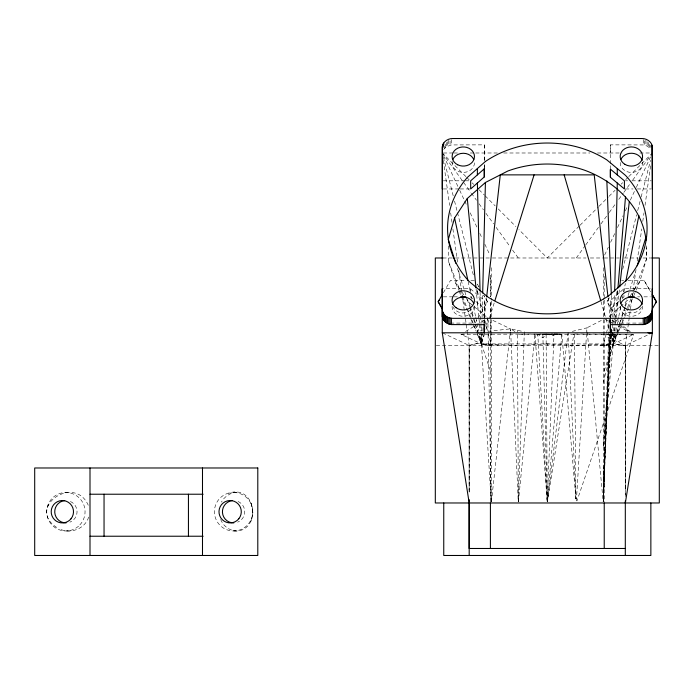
<?xml version="1.0" encoding="UTF-8"?>
<svg xmlns="http://www.w3.org/2000/svg" width="694" height="694" viewBox="0 0 694 694"><rect width="100%" height="100%" fill="white"/><g stroke="black" fill="none" stroke-linecap="round" stroke-linejoin="round"><path stroke-width="0.52" stroke-dasharray="3.47 2.6" d="M484.265 323.604L484.265 317.262M484.265 316.212L484.265 300.363L470.237 288.704L443.345 288.704M484.282 168.798L484.291 164.634M484.291 160.47L484.291 144.855L451.421 144.933L446.398 146.712L443.7 149.349M484.265 323.291L484.265 300.363M484.291 167.566L484.291 164.443M484.291 160.279L484.291 144.855M610.356 323.621L610.364 300.719L623.975 288.704L650.261 288.704M610.382 169.154L610.382 164.617M610.382 163.871L610.382 144.855L643.251 144.933L647.129 146.061L650.209 148.369L650.209 145.202M481.723 332.001L481.428 343.92L491.213 501.892L488.073 332.044M481.749 330.917L481.914 324.41M481.94 323.335L482.634 295.158M611.353 334.144L603.277 447.404L613.296 343.946L613.609 332.07M613.635 330.995L613.8 324.514M613.826 323.439L614.606 293.206M609.141 319.63L603.312 501.901L610.382 333.562L603.277 491.543M524.326 331.801L518.331 501.892L517.472 330.318M609.358 334.109L603.32 501.892L609.835 334.369M609.748 323.283L610.017 315.709M542.847 334.308L547.245 501.901L553.977 334.308L633.683 334.317L576.957 500.929M610.26 323.56L610.425 319.24L616.688 323.3M547.28 345.482L547.366 343.929L576.263 345.482L613.296 343.946L633.683 334.317L572.567 333.988M611.414 334.152L603.277 480.118L610.321 333.545L613.296 343.946L603.277 382.316M611.475 333.077L611.657 329.832L613.296 343.946L603.277 373.415M576.393 500.86L586.499 334.326M586.56 333.241L586.89 327.837L603.346 319.413M611.431 333.068L611.657 329.832M599.954 345.482L613.296 343.946L614.285 332.105M614.372 331.029L617.764 290.109M547.366 501.901L561.845 333.935M518.401 501.901L534.97 334.308L559.373 333.988M482.746 332.07L481.428 343.92L491.283 373.415M482.868 330.995L483.232 327.768M483.709 323.456L486.598 297.613M491.404 501.901L510.203 332.053M510.316 330.977L510.558 328.835L490.658 319.335M464.217 333.97L460.99 334.326L481.428 343.92L613.296 343.946L614.632 332.105M614.754 331.029L615.483 324.566M615.604 323.491L619.595 287.949M568.134 332.4L547.41 501.901L573.86 334.092M636.016 269.558L625.355 345.482L625.303 496.505M637.213 260.996L641.724 228.916M642.774 221.429L643.98 212.876M645.03 205.389L650.582 165.823M611.961 332.105L613.296 343.946L615.63 332.279M615.838 331.22L618.588 317.418M618.796 316.36L620.705 306.809M622.397 298.325L622.822 296.199M623.663 291.957L625.355 283.464M483.978 333.545L481.428 343.92L491.283 345.482L484.091 317.236M485.765 326.275L487.813 317.982L478.565 323.612M606.174 334.126L603.277 345.482L616.836 344.337L625.355 345.482L651.397 333.25M606.443 333.085L609.913 319.474M610.182 318.425L617.391 290.153M622.735 269.211L636.624 214.767M637.699 210.577L640.102 201.156M641.169 196.966L650.521 160.323M220.701 519.494C222.722 524.95 227.701 529.392 233.453 530.502L233.583 530.979C261.95 533.356 257.353 483.614 228.621 493.13A19.25 19.172 -90 0 0 220.024 525.341A19.25 19.172 -90 0 0 252.104 516.709L252.755 511.73L250.907 502.1M633.778 295.687L640.05 280.914L646.409 259.296L646.4 244.583M612.828 332.07L613.296 343.946L619.274 324.41M619.595 323.378L621.477 317.21M621.789 316.186L623.68 310.01M624.938 305.898L626.829 299.73M628.087 295.618L629.658 290.474M629.97 289.45L635.322 271.961M484.638 333.606L481.428 343.92L501.719 345.482M485.921 329.485L494.596 301.656M250.907 521.35L252.408 516.709L252.92 511.73L252.104 506.741A19.25 19.172 -90 0 0 233.583 492.48C228.595 494.293 223.962 497.268 221.421 502.1M618.319 332.131L613.296 343.946L621.807 317.609M622.136 316.594L625.086 307.477M625.407 306.47L627.376 300.389L621.156 305.881M613.296 343.946L627.098 308.674M627.489 307.668L631.826 296.581M632.217 295.575L634.186 290.534M634.585 289.528L646.409 259.296L646.201 247.619M88.659 517.065C86.733 523.623 80.972 528.576 74.449 530.242A48.771 33.026 -90 0 1 58.721 528.689M618.736 331.142L621.659 324.254M622.076 323.265L624.583 317.358M624.999 316.369L628.348 308.492M628.764 307.503L633.362 296.676M88.268 505.249C74.249 473.343 23.813 508.737 58.721 528.689M604.656 255.045L608.326 247.194M610.625 242.284L615.214 232.473M617.504 227.563L623.012 215.791M625.311 210.889L627.142 206.959M630.36 200.089L635.869 188.317M636.329 187.337L650.556 156.913M47.227 507.323L49.56 502.63M460.99 334.326L552.398 334.005M443.379 292.747L450.519 280.385L466.021 280.385M607.085 301.734L609.766 297.093L607.103 301.734L619.412 323.083L644.067 323.083M552.606 333.927L550.281 334.204M630.256 295.965L633.709 290.656M634.29 289.762L640.05 280.914M576.263 257.986L585.146 245.737M585.779 244.861L598.471 227.363M601.004 223.858L608.621 213.362M609.254 212.485L616.229 202.865M618.77 199.36L623.212 193.236M623.845 192.359L630.187 183.615M632.72 180.11L650.486 155.612M549.561 334.23L546.109 334.308L542.942 337.883L538.266 334.308L535.169 337.058M579.264 226.027L547.28 257.986L518.921 229.627M580.028 225.272L598.306 207.012M599.069 206.248L608.213 197.122M608.976 196.359L615.066 190.269M621.156 184.188L622.683 182.661M625.728 179.616L628.018 177.334M628.773 176.58L652.386 152.992L637.231 152.992M618.762 301.448L610.364 308.856L610.364 300.719M622.483 298.16L623.975 296.841L623.975 292.773M609.245 316.395L620.375 306.566M465.613 331.506L473.941 326.432M491.283 345.482L477.446 343.409L469.205 345.482L443.232 333.25M477.446 343.409L469.196 345.482L469.144 492.332L469.118 345.482M572.29 331.385L586.89 327.837L587.193 331.055M574.406 334.118L575.916 498.908L561.845 334.308L552.502 334.109L560.275 333.996M236.637 492.48L228.621 493.13M487.925 331.342L510.558 328.835L522.365 331.376M556.527 334.04L559.451 334.057M554.688 334.213L550.776 334.17M554.072 334.04L554.853 333.97M542.075 334.213L548.295 334.135M547.366 343.929L518.288 345.482L481.428 343.92L476.379 331.992M519.346 334.317L547.462 333.996M547.271 501.892L546.109 334.308L550.889 334.3M443.371 152.992L453.13 152.992M454.136 152.992L457.459 152.992M470.289 152.992L474.601 152.992M475.676 152.992L497.529 152.992M503.688 152.992L589.909 152.992M597.456 152.992L622.067 152.992M443.336 180.813L464.364 180.813M465.414 180.813L469.621 180.813M625.485 180.813L627.636 180.813M631.939 180.813L651.302 180.813M443.336 188.95L459.107 188.95M460.165 188.95L469.621 188.95M625.494 188.95L633.023 188.95M637.326 188.95L651.302 188.95M442.867 257.986L454.483 257.986M455.533 257.986L491.283 257.986M492.367 257.986L586.005 257.986M590.29 257.986L603.277 257.986M604.214 257.986L619.334 257.986M624.366 257.986L637.994 257.986M643.095 257.986L650.66 257.986M470.888 280.385L475.156 280.385M621.572 280.385L623.715 280.385M628.001 280.385L644.075 280.385L650.512 291.523M443.345 296.841L453.026 296.841M454.102 296.841L457.329 296.841M637.647 296.841L639.747 296.841M643.954 296.841L650.261 296.841M450.519 323.083L475.173 323.083L487.5 301.734L483.744 295.236L487.483 301.734M436.266 345.482L659.3 345.482M65.297 492.488L68.177 492.488M66.494 530.971L69.513 530.971M553.187 334.308L553.977 334.308M616.836 344.337L625.32 345.482L605.645 336.226M547.384 334.118L547.861 334.196M233.453 530.502L236.637 530.979M546.109 334.308L553.925 335.601M560.804 333.97L561.845 334.308M605.263 319.413L612.837 323.387M618.528 326.371L628.001 331.333M514.957 331.576L510.558 328.835L510.654 330.995M621.165 326.197L629.215 331.42M614.242 319.032L620.158 323.682M623.542 326.345L630.308 331.663M472.614 298.81L470.237 296.841L470.237 294.803M475.78 301.448L484.273 308.492M466.09 298.108L469.127 302.454L473.247 305.881M474.071 306.566L486.208 316.646M457.866 186.356L442.295 152.992L466.056 176.744M466.819 177.517L469.118 179.815M472.18 182.878L473.716 184.413M479.077 189.774L484.447 195.144M485.21 195.908L495.169 205.875M498.24 208.937L515.859 226.565M442.295 152.992L470.792 192.359M471.426 193.236L476.492 200.236M479.025 203.741L483.458 209.866M485.991 213.362L493.59 223.858M496.123 227.363L510.055 246.613M512.588 250.109L518.288 257.986M448.359 245.954L448.645 261.881L455.767 283.326L461.232 291.15M461.84 292.018L465.483 297.24M644.284 280.749L650.677 291.827M478.921 286.882L477.316 284.098L478.903 286.882M459.697 190.277L464.269 200.089M464.728 201.069L466.559 204.999M470.22 212.85L477.09 227.563M479.84 233.453L482.13 238.363M484.872 244.245L489.912 255.045M455.767 283.326L458.708 290.274M459.133 291.272L475.963 331.003M448.645 261.881L462.239 295.896M462.638 296.893L467.036 307.902M467.435 308.899L476.231 330.908M476.631 331.914L481.428 343.92L481.116 332.044M457.45 268.509L465.986 295.366M467.305 299.496L469.604 306.731M469.933 307.763L474.861 323.257M475.19 324.289L481.428 343.92L480.274 332.07M469.127 302.454L470.046 305.568M470.35 306.601L475.277 323.187M475.581 324.219L481.428 343.92L478.947 332.27M600.935 301.422L609.08 329.424M443.362 157.174L453.217 195.882M454.544 201.113L457.207 211.575M457.476 212.624L473.716 276.438M477.437 291.081L483.831 316.186M468.129 281.469L470.159 290.994M471.287 296.286L471.738 298.403M473.542 306.869L475.572 316.395M475.798 317.453L478.721 331.212M443.345 160.479L449.617 205.389M450.666 212.876L452.011 222.505M452.904 228.916L457.537 262.072M458.734 270.625L469.196 345.482L469.196 492.193M610.425 319.24L610.841 322.771M608.074 297.639L610.989 323.491M611.596 328.869L611.839 331.029M476.084 288.973L479.441 323.447M479.545 324.523L480.17 330.986M587.289 332.131L603.181 501.901M575.916 498.908L568.186 333.476M534.97 334.308L547.202 501.901L537.798 334.308M510.697 332.079L518.245 501.892M611.379 295.358L612.49 323.43M612.533 324.514L612.785 330.995M480.075 292.105L480.89 323.413M480.916 324.488L481.089 330.96M487.813 317.982L488.056 330.96M649.306 144.326L649.306 147.484M648.274 142.496L648.274 146.712M647.129 141.836L647.129 146.061M645.897 140.266L645.897 145.54M644.596 140.943L644.596 145.159M643.251 139.659L643.251 144.933M623.975 288.704L623.975 291.758M617.261 290.404L617.261 294.629M617.27 302.766L617.27 309.307M610.382 144.855L610.39 152.992M477.359 290.404L477.368 294.629M477.368 302.766L477.368 309.307M470.237 288.704L470.237 293.788M451.421 139.659L451.421 144.933M450.068 140.943L450.076 145.159M448.766 140.266L448.775 145.54M447.535 141.836L447.543 146.061M446.398 142.496L446.398 146.712M445.366 144.326L445.366 147.484M444.455 146.261L444.464 148.369M625.494 345.482L625.494 490.528M625.251 345.482L625.251 496.644M604.214 276.351L604.214 299.036M604.214 300.112L604.214 318.477M604.214 319.561L604.24 501.901M603.277 267.711L603.277 300.112M603.277 301.196L603.277 318.477M603.277 319.561L603.277 500.894M491.283 267.711L491.283 300.112M491.283 301.196L491.283 318.477M491.283 319.561L491.283 501.901M490.415 501.901L490.398 319.561L490.311 345.482M470.766 309.654A11.199 11.199 0 0 1 453.147 307.338M641.456 307.338A11.199 11.199 0 0 1 623.837 309.654M474.462 162.83A11.173 9.569 0 0 1 461.831 172.32A11.173 9.569 0 0 1 452.497 160.357M642.54 162.014A11.199 9.586 0 0 1 631.358 172.424A11.199 9.586 0 0 1 620.228 161.98M642.531 305.993A11.199 9.586 0 0 1 631.184 316.273A11.199 9.586 0 0 1 620.219 305.698M474.427 305.872A11.199 9.586 0 0 1 463.236 316.273A11.199 9.586 0 0 1 452.115 305.82M70.432 501.493A11.199 11.156 -90 0 1 69.886 522.183M238.051 501.467A11.199 11.156 -90 0 1 237.652 522.157M490.398 296.876L490.398 275.266L490.311 296.876M490.398 318.477L490.398 301.196L490.311 318.477M79.862 524.907A19.25 19.172 -90 0 0 70.276 492.992A19.25 19.172 -90 0 0 47.539 517.282A19.25 19.172 -90 0 0 79.862 524.907"/><path stroke-width="1.04" d="M469.196 502.976L442.269 332.799L442.286 147.518C442.304 142.14 447.751 138.384 452.792 138.522L641.881 138.522C646.912 138.384 652.369 142.149 652.377 147.518L652.36 332.799L625.355 502.976M484.265 324.35L484.265 332.799L484.265 324.662L451.395 324.584C447.205 324.167 443.032 321.183 442.356 316.846L442.269 288.704L442.278 296.841M484.291 176.935L484.282 168.798L470.671 180.813L470.679 188.95L484.291 176.935L484.291 168.607M610.364 324.471L610.364 332.799L610.356 324.662L643.225 324.584C647.415 324.167 651.588 321.183 652.265 316.846L652.36 288.704L652.36 296.841M610.382 177.291L610.382 169.154L624.409 180.813L624.418 188.95L610.382 177.291L610.382 169.9M482.686 292.998L485.418 182.487L507.765 171.045A99.745 85.405 0 0 1 584.105 170.047C614.763 180.96 642.115 206.786 646.071 240.185M614.667 291.046L617.287 183.025M652.265 316.846L652.351 309.342M617.946 287.949L625.537 196.419M486.711 296.538L500.287 174.871L594.211 174.871L607.953 296.564M619.716 286.874L629.284 201.789M652.082 155.126L652.386 152.992M625.78 281.348L638.896 215.556M442.26 309.342C442.278 314.712 447.725 318.477 452.766 318.338L641.855 318.338C646.504 318.416 651.493 315.354 652.265 310.522M485.418 182.487L467.288 198.493L454.605 217.968L448.255 239.586L455.802 263.347M637.205 265.793L646.01 237.001M494.917 300.623L534.094 174.871M439.12 300.129L438.192 301.734L442.312 308.873M442.312 294.594L438.192 301.734L441.948 308.231M655.474 303.339L656.403 301.734L652.655 295.236M652.282 308.873L656.403 301.734L652.282 294.594M648.031 332.851L652.36 332.799L442.269 332.799M442.867 257.986L435.312 257.986L435.312 502.976L659.3 502.976L659.3 257.986L651.735 257.986M460.556 296.841L465.934 296.841M628.183 296.841L634.49 296.841M90.003 494.223L203.151 494.223M90.003 536.228L203.151 536.228M625.303 548.477L469.118 548.477L469.118 503.124M564.153 174.871L600.64 300.381M652.377 188.95L652.022 145.185M454.605 217.968L467.903 280.411M467.288 198.493L475.98 287.897M606.842 180.9L611.336 294.282M480.048 291.029L477.385 183.025M652.291 146.339L652.291 152.671M651.996 311.675L651.996 317.999M651.553 312.786L651.553 319.11M650.946 313.835L650.946 320.168M650.183 314.816L650.183 321.149M649.28 315.701L649.28 322.033M648.248 316.473L648.248 322.805M647.103 317.132L647.103 323.456M645.871 317.652L645.871 323.977M644.57 318.026L644.57 324.358M643.225 318.26L643.225 324.584M617.278 168.564L617.278 174.888M477.377 168.564L477.385 174.888M451.395 318.26L451.395 324.584M450.042 318.026L450.05 324.358M448.74 317.652L448.749 323.977M447.509 317.132L447.517 323.456M446.372 316.473L446.372 322.805M445.34 315.701L445.34 322.033M444.429 314.816L444.438 321.149M443.692 143.016L443.692 145.133M443.666 313.835L443.674 320.168M443.084 144.074L443.084 147.241M443.058 312.786L443.067 319.11M442.642 145.185L442.642 147.302M442.625 311.675L442.625 317.999M442.373 146.339L442.286 188.95M442.356 310.522L442.356 316.846M650.859 502.976L650.859 555.478L443.752 555.478L443.752 502.976M625.32 500.816L625.303 555.478M604.231 502.976L604.231 548.477M490.415 502.976L490.406 548.477M469.205 499.741L469.187 555.478M202.492 467.982L202.492 555.478M188.438 494.223L188.438 536.228M104.048 494.223L104.048 536.228M90.003 467.982L90.003 555.478M452.792 159.559A11.173 9.569 0 0 1 463.288 153.27A11.173 9.569 0 0 1 473.785 159.559M620.861 159.542A11.199 9.586 0 0 1 631.887 153.253A11.199 9.586 0 0 1 642.202 160.366M620.896 303.261A11.199 9.586 0 0 1 632.026 297.11A11.199 9.586 0 0 1 642.219 304.345M452.453 304.18A11.199 9.586 0 0 1 462.811 297.101A11.199 9.586 0 0 1 473.802 303.425M66.086 522.92A11.199 11.156 -90 0 1 54.757 512.406A11.199 11.156 -90 0 1 64.733 500.591M233.852 522.92A11.199 11.156 -90 0 1 222.453 512.484A11.199 11.156 -90 0 1 232.343 500.6M485.41 161.476L467.279 177.482A99.745 85.405 0 0 0 469.118 281.452L487.804 296.971A99.745 85.405 0 0 0 609.237 295.384L627.367 279.378A99.745 85.405 0 0 0 625.528 175.409L606.834 159.889A99.745 85.405 0 0 0 485.41 161.476M652.36 332.799L649.107 332.834L652.36 332.799M257.795 467.982L34.7 467.982L34.7 555.478L257.795 555.478L257.795 467.982M457.693 164.79A11.173 9.569 0 0 0 474.462 156.506A11.173 9.569 0 0 0 457.702 148.221A11.173 9.569 0 0 0 457.693 164.79M624.938 164.348A11.199 9.586 0 0 0 642.531 157.356A11.199 9.586 0 0 0 626.665 147.805A11.199 9.586 0 0 0 624.938 164.348M624.791 308.127A11.199 9.586 0 0 0 642.497 301.335A11.199 9.586 0 0 0 626.786 291.601A11.199 9.586 0 0 0 624.791 308.127M456.045 307.685A11.199 9.586 0 0 0 474.288 302.046A11.199 9.586 0 0 0 459.463 291.333A11.199 9.586 0 0 0 456.045 307.685M238.857 518.713A11.199 11.156 -90 0 0 231.813 500.652A11.199 11.156 -90 0 0 219.755 515.807A11.199 11.156 -90 0 0 238.857 518.713M71.014 518.782A11.199 11.156 -90 0 0 64.1 500.669A11.199 11.156 -90 0 0 51.937 515.737A11.199 11.156 -90 0 0 71.014 518.782"/></g></svg>
